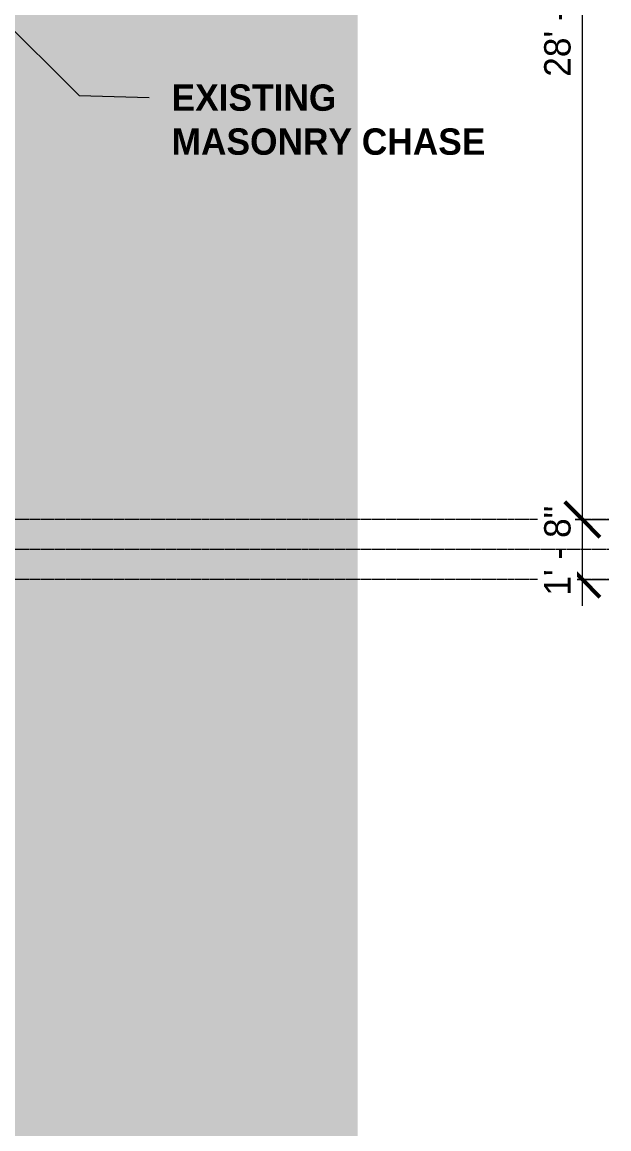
# Model space of a CAD drawing. Header units: inches. Extents: x -4133 to -1227, y 10223 to 12054.
# Drawn here: x -1562.9 to -1362.8, y 10613 to 10990.5 of the extents above; entities that cross this region are included whole.
import ezdxf

# ---------------------------------------------------------------- set-up
doc = ezdxf.new("R2010")
doc.units = ezdxf.units.IN
doc.header["$MEASUREMENT"] = 0
doc.linetypes.add('Grid Line 1_2_', pattern=[0.875, 0.5, -0.125, 0.125, -0.125])
for name, color, linetype, lineweight in [('A-ANNO-DIMS', 211, 'Continuous', 9), ('A-ANNO-DIMS-96', 211, 'Continuous', 9), ('A-ROOF', 132, 'Continuous', 13), ('G-ANNO-TEXT', 231, 'Continuous', 9), ('S-GRID', 1, 'Continuous', 9)]:
    doc.layers.add(name, color=color, linetype=linetype, lineweight=lineweight)
doc.styles.add('Century Gothic_1', font='ufonts.com_century-gothic.ttf', dxfattribs={"height": 9})
doc.styles.add('Century Gothic_B', font='GOTHICB.TTF', dxfattribs={"height": 9})
doc.dimstyles.new('OD__1__Tol__', dxfattribs={"dimscale": 12, "dimtxt": 9.397514, "dimasz": 1, "dimexe": 0.75, "dimexo": 0.5, "dimgap": 0.125, "dimtad": 1, "dimdec": 0, "dimzin": 3, "dimdsep": 46, "dimlunit": 4, "dimtxsty": 'Century Gothic_1', "dimblk1": 'OBLIQUE', "dimblk2": 'OBLIQUE', "dimsah": 1, "dimcen": 0.09, "dimdle": 0.75, "dimazin": 0, "dimtfac": 1, "dimtdec": 4, "dimtix": 1, "dimtmove": 0, "dimatfit": 3, "dimfxl": 1, "dimtvp": 1, "dimtfill": 1, "dimfrac": 2, "dimtolj": 1, "dimtzin": 0, "dimarcsym": 2})

# ---------------------------------------------------------------- blocks, each defined once
blk = doc.blocks.new('Walls 1 - Walls 1-1277454-FLOOR PLAN - 1ST FLOOR PLAN')
at = {"layer": 'A-ROOF'}
blk.add_hatch(color=161, dxfattribs=at).paths.add_polyline_path([(-1448.52, 10380.08), (-1448.52, 11927.3), (-1956.88, 11927.3), (-1956.83, 11915.82), (-1585.45, 11918.85), (-1585.45, 11774.15), (-1577.83, 11774.15), (-1577.83, 10643.01), (-1938.58, 10642.37), (-1938.58, 10381.41)], flags=0)
blk = doc.blocks.new('DIMBLOCK17-FLOOR PLAN - 1ST FLOOR PLAN')
at = {"layer": 'A-ANNO-DIMS-96', "lineweight": 50}
for p, q in [((-1371.84, 10820.89), (-1377.84, 10826.89)), ((-1371.84, 10820.89), (-1365.84, 10814.89)), ((-1371.84, 10800.4), (-1377.84, 10806.4)), ((-1371.84, 10800.4), (-1365.84, 10794.4))]:
    blk.add_line(p, q, dxfattribs=at)
at = {"layer": 'A-ANNO-DIMS-96'}
for p, q in [((-1374.32, 10820.89), (-1362.84, 10820.89)), ((-1371.84, 10820.89), (-1374.32, 10820.89)), ((-1371.84, 10791.4), (-1371.84, 10820.89)), ((-1374.32, 10800.4), (-1362.84, 10800.4)), ((-1371.84, 10800.4), (-1374.32, 10800.4))]:
    blk.add_line(p, q, dxfattribs=at)
at = {"layer": 'A-ANNO-DIMS-96', "color": 0, "insert": (-1384.87, 10794.9), "char_height": 9, "width": 37.7691, "attachment_point": 1, "rotation": 90, "line_spacing_factor": 0.984502, "style": 'Century Gothic_1', "bg_fill": 3, "box_fill_scale": 1.25, "bg_fill_color": 256, "bg_fill_true_color": 13158600, "bg_fill_transparency": 0}
blk.add_mtext('1\' - 8"', dxfattribs=at)
blk = doc.blocks.new('_Oblique')
at = {"color": 0, "linetype": 'ByBlock', "lineweight": -2}
blk.add_line((-0.5, -0.5), (0.5, 0.5), dxfattribs=at)
blk = doc.blocks.new('DIMBLOCK18-FLOOR PLAN - 1ST FLOOR PLAN')
at = {"layer": 'A-ANNO-DIMS-96', "lineweight": 50}
for p, q in [((-1371.84, 11161.4), (-1377.84, 11167.4)), ((-1371.84, 11161.4), (-1365.84, 11155.4)), ((-1371.84, 10820.89), (-1377.84, 10826.89)), ((-1371.84, 10820.89), (-1365.84, 10814.89))]:
    blk.add_line(p, q, dxfattribs=at)
at = {"layer": 'A-ANNO-DIMS-96'}
for p, q in [((-1374.32, 11161.4), (-1362.84, 11161.4)), ((-1371.84, 11161.4), (-1374.32, 11161.4)), ((-1371.84, 10820.89), (-1371.84, 11161.4)), ((-1374.32, 10820.89), (-1362.84, 10820.89)), ((-1371.84, 10820.89), (-1374.32, 10820.89))]:
    blk.add_line(p, q, dxfattribs=at)
at = {"layer": 'A-ANNO-DIMS-96', "color": 0, "insert": (-1384.87, 10971.9), "char_height": 9, "width": 46.1821, "attachment_point": 1, "rotation": 90, "line_spacing_factor": 0.984502, "style": 'Century Gothic_1', "bg_fill": 3, "box_fill_scale": 1.25, "bg_fill_color": 256, "bg_fill_true_color": 13158600, "bg_fill_transparency": 0}
blk.add_mtext('28\' - 5"', dxfattribs=at)

msp = doc.modelspace()

# ---------------------------------------------------------------- linework, layer by layer
at = {"layer": 'G-ANNO-TEXT', "color": 147, "lineweight": 20}
for p, q in [((-1602.05, 11023.65), (-1543.39, 10965.55)), ((-1543.39, 10965.55), (-1519.59, 10964.8))]:
    msp.add_line(p, q, dxfattribs=at)
at = {"layer": 'S-GRID', "linetype": 'Grid Line 1_2_'}
for p, q in [((-1362.8, 10820.89), (-3914.18, 10820.89)), ((-1362.8, 10800.4), (-3914.18, 10800.4))]:
    msp.add_line(p, q, dxfattribs=at)

# ---------------------------------------------------------------- block references
at = {"layer": 'A-ROOF'}
msp.add_blockref('Walls 1 - Walls 1-1277454-FLOOR PLAN - 1ST FLOOR PLAN', (0, 0), dxfattribs=at)

# ---------------------------------------------------------------- texts
at = {"layer": 'G-ANNO-TEXT', "color": 147, "lineweight": 20, "char_height": 9, "attachment_point": 1, "style": 'Century Gothic_B'}
for s, insert, width in [('EXISTING ', (-1511.91, 10969.3), 70.599), ('MASONRY CHASE', (-1511.91, 10954.3), 131.805)]:
    msp.add_mtext(s, dxfattribs=dict(at, insert=insert, width=width))

# ---------------------------------------------------------------- next in the draw order: dimensions: what is measured, and where the dimension line sits
at = {"layer": 'A-ANNO-DIMS'}
dim = msp.add_linear_dim(base=(-1371.84, 10820.89), p1=(-1380.32, 10800.4), p2=(-1380.32, 10820.89), angle=90, dimstyle='OD__1__Tol__', override={"dimpost": '<>', "dimfxl": 20.492471}, dxfattribs=at)
dim.commit()
dim.dimension.update_dxf_attribs({"geometry": 'DIMBLOCK17-FLOOR PLAN - 1ST FLOOR PLAN', "text_midpoint": (-1378.06, 10810.64)})

# ---------------------------------------------------------------- next in the draw order: linework, layer by layer
at = {"layer": 'S-GRID', "linetype": 'Grid Line 1_2_'}
msp.add_line((-1362.8, 10810.7), (-3796.51, 10810.7), dxfattribs=at)

# ---------------------------------------------------------------- next in the draw order: dimensions: what is measured, and where the dimension line sits
at = {"layer": 'A-ANNO-DIMS'}
dim = msp.add_linear_dim(base=(-1371.84, 11161.4), p1=(-1380.32, 10820.89), p2=(-1380.32, 11161.4), angle=90, dimstyle='OD__1__Tol__', override={"dimpost": '<>', "dimfxl": 340.507529}, dxfattribs=at)
dim.commit()
dim.dimension.update_dxf_attribs({"geometry": 'DIMBLOCK18-FLOOR PLAN - 1ST FLOOR PLAN', "text_midpoint": (-1378.06, 10991.14)})

doc.saveas('drawing.dxf')
